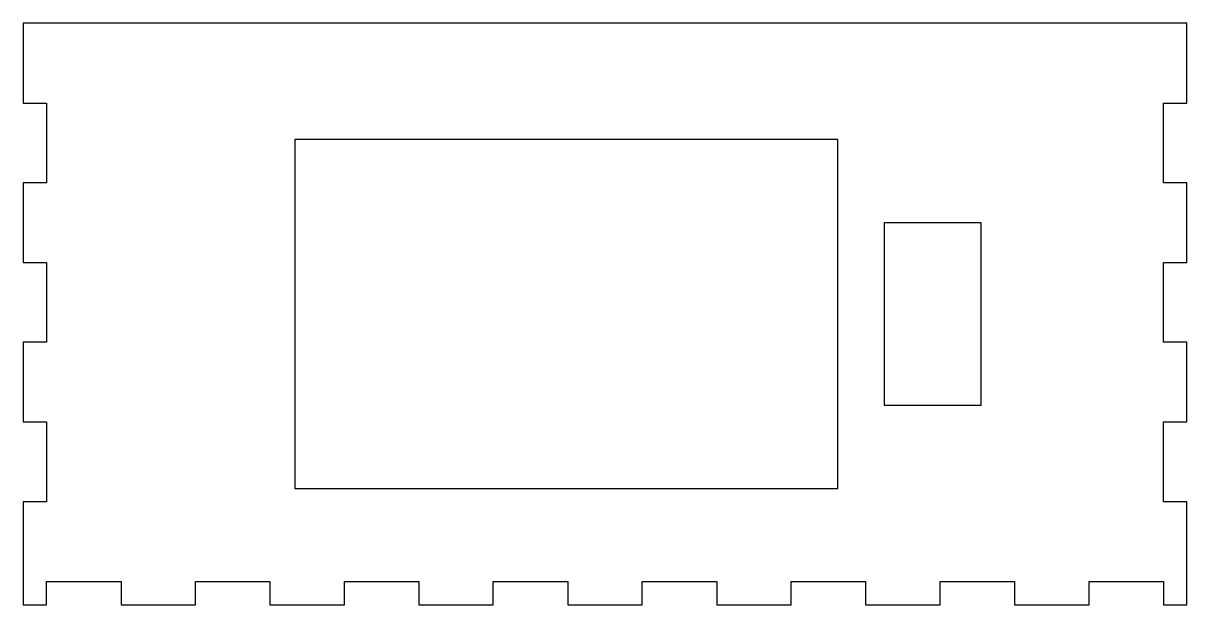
# Model space of a CAD drawing. Header units: millimetres. Extents: x 0 to 150, y 0 to 75.
import ezdxf

# ---------------------------------------------------------------- set-up
doc = ezdxf.new("R2010")
doc.units = ezdxf.units.MM
doc.layers.add('CUT', color=1, linetype='Continuous')

msp = doc.modelspace()

# ---------------------------------------------------------------- linework, layer by layer
at = {"layer": 'CUT'}
for points in [[(0, 0), (3, 0), (3, 3), (12.6, 3), (12.6, 0), (22.2, 0), (22.2, 3), (31.8, 3), (31.8, 0), (41.4, 0), (41.4, 3), (51, 3), (51, 0), (60.6, 0), (60.6, 3), (70.2, 3), (70.2, 0), (79.8, 0), (79.8, 3), (89.4, 3), (89.4, 0), (99, 0), (99, 3), (108.6, 3), (108.6, 0), (118.2, 0), (118.2, 3), (127.8, 3), (127.8, 0), (137.4, 0), (137.4, 3), (147, 3), (147, 0), (150, 0), (150, 13.2857), (147, 13.2857), (147, 23.5714), (150, 23.5714), (150, 33.8571), (147, 33.8571), (147, 44.1429), (150, 44.1429), (150, 54.4286), (147, 54.4286), (147, 64.7143), (150, 64.7143), (150, 75), (0, 75), (0, 64.7143), (3, 64.7143), (3, 54.4286), (0, 54.4286), (0, 44.1429), (3, 44.1429), (3, 33.8571), (0, 33.8571), (0, 23.5714), (3, 23.5714), (3, 13.2857), (0, 13.2857)], [(35, 15), (105, 15), (105, 60), (35, 60)], [(111, 25.75), (123.5, 25.75), (123.5, 49.25), (111, 49.25)]]:
    msp.add_lwpolyline(points, close=True, dxfattribs=at)

doc.saveas('drawing.dxf')
